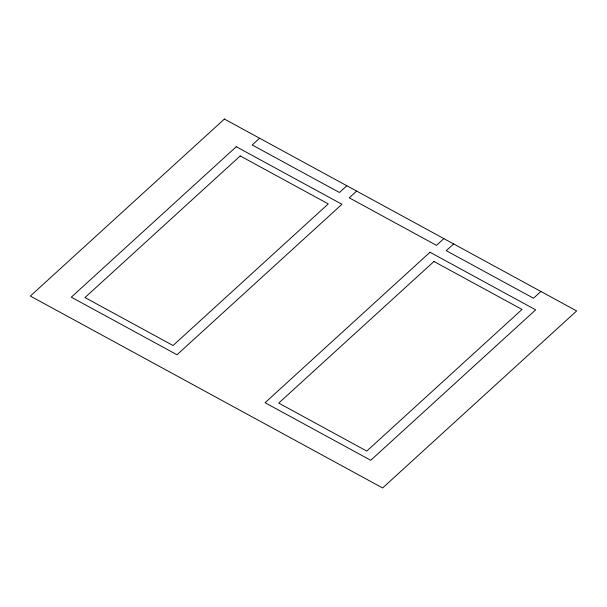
<?xml version="1.0" encoding="UTF-8"?>
<svg xmlns="http://www.w3.org/2000/svg" width="607" height="607" viewBox="0 0 607 607"><rect width="100%" height="100%" fill="white"/><g stroke="black" fill="none" stroke-linecap="round" stroke-linejoin="round"><path stroke-width="0.91" d="M259.621 138.229L252.231 144.974L339.465 192.502L346.855 185.757M356.643 191.084L349.245 197.829L436.486 245.357L443.876 238.612M453.657 243.938L446.266 250.683L533.5 298.212L540.898 291.466M224.393 119.04L30.35 296.057L382.607 487.96L576.65 310.943L224.393 119.04M236.26 146.712L71.323 297.172L177.001 354.746L341.938 204.278L236.26 146.712M240.22 155.931L84.98 297.544L173.041 345.52L328.281 203.906L240.22 155.931M429.999 252.254L265.062 402.722L370.74 460.288L535.678 309.828L429.999 252.254M433.959 261.48L278.719 403.094L366.78 451.069L522.02 309.456L433.959 261.48"/></g></svg>
